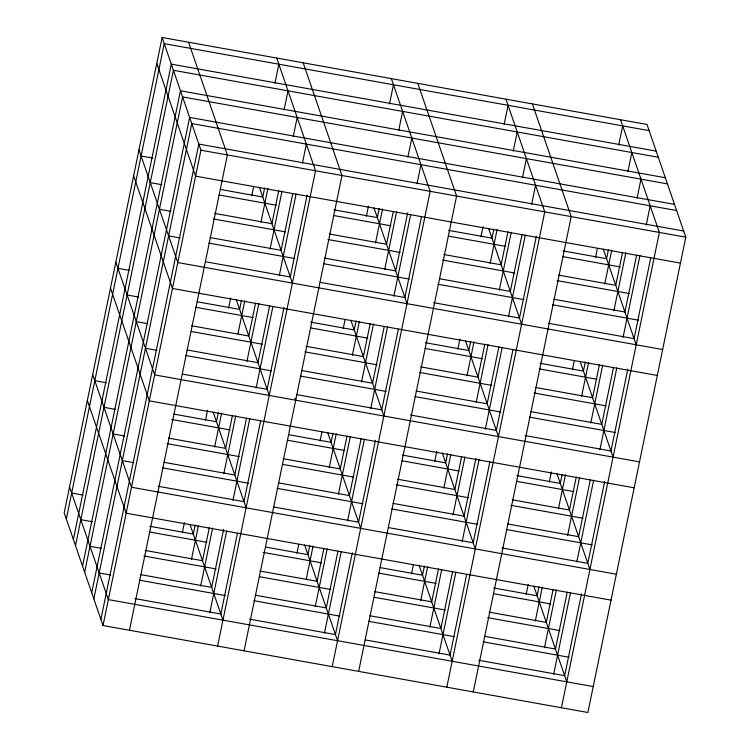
<?xml version="1.0" encoding="UTF-8"?>
<svg xmlns="http://www.w3.org/2000/svg" width="750" height="750" viewBox="0 0 750 750"><rect width="100%" height="100%" fill="white"/><g stroke="black" fill="none" stroke-linecap="round" stroke-linejoin="round"><path stroke-width="1.12" d="M162.122 37.5L64.2 512.822L103.003 625.519L587.878 712.5L685.8 237.178L646.997 124.481L162.122 37.5L200.934 150.206L103.003 625.519M66.319 518.972L164.241 43.65L649.116 130.622M73.369 539.456L171.3 64.134L656.166 151.116M75.487 545.606L173.409 70.284L658.284 157.266M82.547 566.1L180.469 90.778L665.344 177.759M84.656 572.241L182.587 96.928L667.453 183.9M91.716 592.734L189.637 117.412L674.513 204.394M93.834 598.884L191.756 123.563L676.631 210.544M100.884 619.378L198.816 144.056L683.681 231.028M129.45 630.262L227.381 154.95L188.569 42.244M182.316 532.762L184.406 522.619M205.463 420.413L207.553 410.269M228.609 308.062L230.7 297.919M251.756 195.712L253.612 186.703M274.903 83.372L278.85 64.209M195.188 524.991L193.322 534.094L149.812 526.284M218.334 412.641L216.459 421.744L174.103 414.141M241.481 300.3L239.606 309.394L197.25 301.791M264.628 187.95L262.753 197.044L220.397 189.45M191.484 559.397L198.478 525.459M214.631 447.056L221.625 413.109M238.012 333.581L244.772 300.759M260.925 222.356L267.919 188.409M284.072 110.006L288.019 90.844M209.288 527.756L202.491 560.728L145.247 550.462M232.434 415.406L225.638 448.378L168.394 438.113M255.572 303.056L248.784 336.028L191.541 325.763M278.719 190.706L271.931 223.688L214.688 213.412M200.662 586.041L212.569 528.216M223.809 473.691L235.716 415.866M246.947 361.341L258.863 303.516M270.094 248.991L282.009 191.166M293.241 136.65L297.188 117.487M223.613 529.378L211.659 587.372L140.681 574.631M246.525 418.163L234.806 475.022L163.828 462.291M269.672 305.812L257.953 362.672L186.966 349.941M292.819 193.463L281.1 250.322L210.113 237.591M209.831 612.675L226.669 530.972M232.978 500.334L249.806 418.622M256.125 387.984L272.953 306.281M279.272 275.634L296.1 193.931M302.419 163.284L306.366 144.122M237.469 533.269L220.838 614.006L134.963 598.603M260.616 420.919L243.984 501.656L158.109 486.253M283.997 307.434L267.131 389.306L182.4 374.109M307.144 195.084L290.278 276.966L205.547 261.759M217.613 646.078L315.534 170.766L276.731 58.059M244.059 650.822L341.981 175.509L303.178 62.803M296.916 553.322L298.781 544.303M320.062 440.972L321.928 431.953M343.209 328.622L345.066 319.603M366.356 216.272L368.447 206.128M389.503 103.931L393.45 84.759M309.797 545.55L307.922 554.653L265.566 547.05M332.944 433.2L331.069 442.303L288.712 434.7M356.091 320.859L354.216 329.953L310.706 322.144M379.237 208.509L377.362 217.603L333.853 209.803M306.328 578.831L313.087 546.009M329.241 467.616L336.234 433.669M352.387 355.266L359.381 321.319M375.534 242.916L382.528 208.969M398.681 130.566L402.628 111.403M323.888 548.306L317.1 581.287L259.847 571.022M347.034 435.966L340.247 468.938L282.994 458.672M370.181 323.616L363.384 356.588L306.141 346.322M393.328 211.266L386.531 244.247L329.288 233.972M315.262 606.6L327.178 548.775M338.409 494.25L350.325 436.425M361.556 381.9L373.472 324.075M384.703 269.55L396.619 211.725M407.85 157.209L411.797 138.038M337.978 551.072L326.269 607.922L255.281 595.191M361.125 438.722L349.416 495.581L278.428 482.841M384.272 326.372L372.562 383.231L301.575 370.5M407.653 212.888L395.709 270.881L324.722 258.15M324.441 633.234L341.269 551.531M347.587 520.884L364.416 439.181M370.734 408.544L387.562 326.831M393.872 296.194L410.709 214.491M417.019 183.844L420.975 164.681M352.312 552.694L335.438 634.566L249.572 619.163M375.459 440.344L358.584 522.216L273.863 507.019M398.363 329.128L381.731 409.866L297.009 394.669M421.509 216.788L404.878 297.516L320.156 282.319M332.213 666.638L430.144 191.316L391.341 78.619M358.659 671.381L456.591 196.059L417.787 83.362M411.525 573.881L413.381 564.862M434.672 461.531L436.762 451.388M457.819 349.181L459.909 339.037M480.966 236.831L483.056 226.688M504.113 124.481L508.059 105.319M424.406 566.109L422.531 575.203L380.166 567.609M447.553 453.759L445.678 462.863L402.169 455.053M470.7 341.409L468.825 350.512L425.316 342.703M493.847 229.069L491.972 238.162L448.463 230.353M420.694 600.516L427.688 566.569M443.841 488.166L450.834 454.228M466.988 375.825L473.981 341.878M490.134 263.475L497.128 229.528M513.281 151.125L517.228 131.962M438.497 568.866L431.7 601.847L374.456 591.581M461.644 456.525L454.847 489.497L397.603 479.231M484.791 344.175L477.994 377.147L420.75 366.881M507.937 231.825L501.141 264.797L443.897 254.531M429.872 627.159L441.788 569.334M453.019 514.809L464.934 456.984M476.166 402.459L488.081 344.634M499.312 290.109L511.219 232.284M522.459 177.759L526.406 158.597M452.587 571.631L440.878 628.481L369.891 615.75M475.969 458.147L464.025 516.141L393.038 503.4M498.881 346.931L487.162 403.791L416.184 391.05M522.028 234.581L510.309 291.441L439.331 278.709M439.041 653.794L455.878 572.091M462.188 541.444L479.025 459.741M485.334 429.103L502.172 347.391M508.481 316.753L525.319 235.041M531.628 204.403L535.575 185.241M466.678 574.387L450.047 655.125L365.325 639.928M489.825 462.037L473.194 542.775L388.472 527.578M512.972 349.688L496.341 430.425L410.475 415.022M536.353 236.203L519.487 318.075L433.622 302.672M446.822 687.197L544.753 211.875L505.941 99.178M473.269 691.941L571.2 216.619L532.388 103.922M526.134 594.441L528.225 584.288M549.281 482.091L551.372 471.947M572.428 369.741L574.284 360.722M595.575 257.391L597.431 248.372M618.713 145.041L622.669 125.878M539.006 586.669L537.131 595.763L493.631 587.962M562.153 474.319L560.278 483.412L516.778 475.613M585.3 361.969L583.425 371.072L539.925 363.263M608.447 249.619L606.572 258.722L563.072 250.912M535.303 621.075L542.297 587.128M558.45 508.725L565.444 474.778M581.597 396.375L588.591 362.438M604.744 284.034L611.737 250.087M627.891 171.684L631.838 152.522M553.106 589.425L546.309 622.406L489.066 612.131M576.244 477.075L569.456 510.056L512.212 499.791M599.391 364.734L592.603 397.706L535.359 387.441M622.537 252.384L615.75 285.356L558.497 275.091M544.481 647.719L556.388 589.894M567.619 535.369L579.534 477.544M590.766 423.019L602.681 365.194M613.913 310.669L625.828 252.844M637.059 198.319L641.006 179.156M567.197 592.191L555.478 649.041L484.5 636.309M590.344 479.841L578.625 536.691L507.638 523.959M613.491 367.491L601.772 424.35L530.784 411.609M636.638 255.141L624.919 312L553.931 299.269M553.65 674.353L570.478 592.65M576.797 562.003L593.625 480.3M599.944 449.653L616.772 367.95M623.091 337.312L639.919 255.6M646.238 224.963L650.184 205.8M581.522 593.812L564.656 675.684L478.781 660.281M604.669 481.462L587.803 563.334L501.928 547.931M627.816 369.113L610.95 450.984L525.075 435.581M650.728 257.897L634.087 338.634L548.222 323.231M561.431 707.756L659.353 232.434L620.55 119.737M200.934 150.206L685.8 237.178M141.094 156L152.597 158.062M680.466 263.109L195.591 176.128L156.778 63.422M150.262 182.634L161.766 184.697M219.075 194.981L276.375 205.256M333.684 215.541L390.975 225.816M448.284 236.091L505.584 246.375M562.894 256.65L620.194 266.934M159.441 209.269L170.934 211.341M213.366 218.944L285.544 231.891M327.975 239.503L400.153 252.45M442.575 260.062L514.753 273.009M557.184 280.622L629.363 293.569M168.609 235.912L180.113 237.975M208.8 243.122L294.713 258.534M323.4 263.681L409.322 279.094M438.009 284.241L523.931 299.653M552.619 304.8L638.531 320.212M662.653 349.528L177.787 262.547L138.975 149.85M117.947 268.341L129.45 270.403M657.319 375.459L172.444 288.478L133.641 175.772M127.125 294.984L138.619 297.047M195.928 307.322L253.228 317.606M310.538 327.881L367.828 338.166M425.147 348.441L482.438 358.725M539.747 369L597.047 379.275M136.294 321.619L147.797 323.681M191.363 331.5L262.397 344.241M304.828 351.853L377.006 364.8M419.428 372.413L491.606 385.359M534.038 392.972L606.216 405.919M145.463 348.263L156.966 350.325M185.653 355.472L271.575 370.884M300.262 376.031L386.175 391.444M414.862 396.581L500.784 411.994M529.472 417.141L615.384 432.553M639.506 461.878L154.641 374.897L115.828 262.2M94.8 380.691L106.303 382.753M634.172 487.8L149.297 400.828L110.494 288.122M103.978 407.334L115.472 409.397M171.638 419.466L230.081 429.956M287.391 440.231L344.681 450.506M402 460.791L459.291 471.066M516.6 481.35L573.9 491.625M113.147 433.969L124.65 436.031M167.072 443.644L239.25 456.591M282.825 464.409L353.859 477.15M396.281 484.763L468.459 497.709M510.891 505.322L583.069 518.269M122.316 460.613L133.819 462.675M162.506 467.822L248.428 483.234M277.116 488.372L363.028 503.784M391.716 508.931L477.638 524.344M506.325 529.491L592.247 544.903M616.359 574.228L131.494 487.247L92.681 374.541M71.653 493.041L83.156 495.103M611.025 600.15L126.15 513.178L87.347 400.472M80.831 519.684L92.325 521.747M149.634 532.022L206.934 542.297M263.1 552.375L321.544 562.856M378.853 573.141L436.144 583.416M493.453 593.7L550.753 603.975M90 546.319L101.503 548.381M143.925 555.994L216.103 568.941M259.678 576.759L330.712 589.5M374.288 597.309L445.322 610.059M487.744 617.663L559.922 630.619M99.169 572.953L110.672 575.016M139.359 580.163L225.281 595.575M253.969 600.722L339.881 616.134M368.569 621.281L454.491 636.694M483.178 641.841L569.1 657.253M593.222 686.578L108.347 599.597L69.534 486.891M603.234 249.009L636.206 344.784M580.087 361.359L613.059 457.134M488.625 228.459L521.606 324.225M556.941 473.709L589.913 569.484M465.478 340.8L498.459 436.575M533.794 586.059L566.766 681.825M374.016 207.9L406.997 303.666M442.331 453.15L475.312 548.925M350.878 320.25L383.85 416.016M419.184 565.5L452.166 661.275M259.416 187.341L292.387 283.106M327.731 432.591L360.703 528.366M294.984 398.156L295.688 400.2M236.269 299.691L269.241 395.456M304.584 544.941L337.556 640.716M213.122 412.031L246.094 507.806M189.975 524.381L222.956 620.156"/></g></svg>
